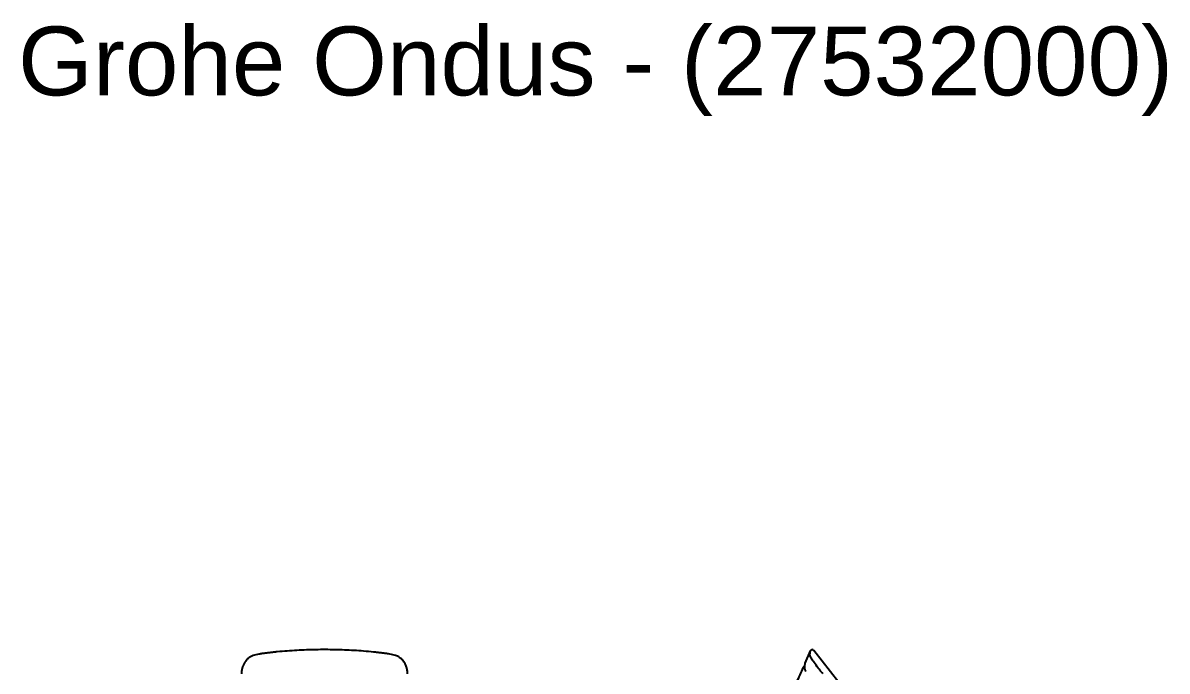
# Model space of a CAD drawing. Header units: millimetres. Extents: x -60 to 7633, y -2614 to 2146.
# Drawn here: x 1270.7 to 1603, y -757.3 to -568.9 of the extents above; entities that cross this region are included whole.
import ezdxf
from ezdxf.enums import TextEntityAlignment as Align

# ---------------------------------------------------------------- set-up
doc = ezdxf.new("R2010")
doc.units = ezdxf.units.MM
doc.layers.get('0').update_dxf_attribs({"color": 250})
doc.styles.add('SEACAD_arial_ttf', font='arial.ttf')

msp = doc.modelspace()

# ---------------------------------------------------------------- linework, layer by layer
at = {"linetype": 'Continuous'}
for p, q in [((1499.34, -751.37), (1497.75, -754.99)), ((1507.6, -760.54), (1500.34, -751.25))]:
    msp.add_line(p, q, dxfattribs=at)
for centre, radius, start, end in [((1499.88, -751.6), 0.583, 37.9999, 156.1906), ((1497.53, -756.25), 0.3, 61.7053, 157.0191), ((1498.03, -755.11), 0.3, 156.347, 170.9298), ((1498.03, -755.11), 0.3, 170.9298, 174.5287)]:
    msp.add_arc(centre, radius, start, end, dxfattribs=at)
for points, knots in [([(1382.33, -758.03), (1382.34, -757.83), (1382.35, -757.51), (1382.3, -757.05), (1382.24, -756.69), (1382.16, -756.4), (1382.05, -756), (1381.84, -755.47), (1381.5, -754.83), (1381.07, -754.2), (1380.58, -753.68), (1380.09, -753.29), (1379.64, -753.02), (1379.12, -752.78), (1378.48, -752.57), (1377.67, -752.39), (1376.77, -752.25), (1375.76, -752.1), (1374.7, -751.96), (1373.61, -751.84), (1371.91, -751.66), (1369.64, -751.46), (1366.82, -751.26), (1364.04, -751.12), (1361.28, -751.04), (1358.52, -751.01), (1355.76, -751.03), (1353, -751.1), (1350.22, -751.23), (1347.39, -751.41), (1345.13, -751.61), (1343.45, -751.78), (1342.36, -751.9), (1341.28, -752.03), (1340.23, -752.17), (1339.25, -752.32), (1338.37, -752.48), (1337.7, -752.67), (1337.18, -752.87), (1336.77, -753.07), (1336.28, -753.38), (1335.76, -753.83), (1335.32, -754.36), (1335, -754.84), (1334.79, -755.23), (1334.63, -755.55), (1334.51, -755.84), (1334.41, -756.14), (1334.3, -756.51), (1334.21, -756.96), (1334.15, -757.48), (1334.16, -757.82), (1334.17, -758.03)], [0, 0, 0, 0, 0.011391, 0.020714, 0.028051, 0.034261, 0.040201, 0.05415, 0.06878, 0.083777, 0.099075, 0.109395, 0.118878, 0.127297, 0.140375, 0.15483, 0.170971, 0.18899, 0.208623, 0.228086, 0.247206, 0.299026, 0.34875, 0.397531, 0.446453, 0.495268, 0.543897, 0.592546, 0.64173, 0.691515, 0.74302, 0.761979, 0.781233, 0.800782, 0.820039, 0.837451, 0.853212, 0.867253, 0.874735, 0.882883, 0.891901, 0.906566, 0.92149, 0.93133, 0.940196, 0.948087, 0.953098, 0.959538, 0.967416, 0.976789, 0.987657, 1, 1, 1, 1]), ([(1502.99, -758.03), (1502.85, -757.86), (1502.56, -757.51), (1502.11, -756.96), (1501.37, -756.01), (1500.52, -754.9), (1499.81, -753.84), (1499.4, -753.21), (1499.25, -752.81), (1499.25, -752.56), (1499.25, -752.35), (1499.28, -751.97), (1499.32, -751.56), (1499.34, -751.39), (1499.34, -751.37), (1499.34, -751.37)], [0, 0, 0, 0, 0.011629, 0.0241672, 0.0376065, 0.0769549, 0.1030341, 0.1218677, 0.1459564, 0.1774882, 0.2037186, 0.2293843, 0.3501633, 0.4711903, 0.4999777, 0.4999777, 0.4999777, 0.4999777]), ([(1497.25, -756.13), (1497.15, -756.36), (1496.46, -757.94), (1495.09, -761.11), (1493.3, -765.28), (1491.58, -769.36), (1489.94, -773.28), (1488.29, -777.28), (1486.63, -781.35), (1484.98, -785.48), (1483.42, -789.45), (1481.86, -793.5), (1480.31, -797.62), (1478.77, -801.8), (1477.33, -805.8), (1475.99, -809.65), (1474.73, -813.34), (1473.49, -817.11), (1472.26, -820.96), (1471.05, -824.88), (1469.94, -828.64), (1468.91, -832.26), (1467.96, -835.72), (1467.09, -839.04), (1466.29, -842.23), (1465.54, -845.32), (1464.75, -848.74), (1463.93, -852.47), (1463.1, -856.49), (1462.35, -860.36), (1461.67, -864.09), (1461.05, -867.7), (1460.49, -871.18), (1459.97, -874.56), (1459.46, -878.09), (1458.96, -881.76), (1458.49, -885.57), (1458.06, -889.22), (1457.67, -892.72), (1457.33, -896.08), (1457.02, -899.29), (1456.75, -902.37), (1456.5, -905.32), (1456.31, -907.72), (1456.16, -909.61), (1456.06, -911), (1455.96, -912.36), (1455.87, -913.72), (1455.77, -915.14), (1455.66, -916.79), (1455.54, -918.71), (1455.41, -920.92), (1455.27, -923.31), (1455.13, -925.87), (1454.99, -928.58), (1454.85, -931.42), (1454.71, -934.37), (1454.57, -937.42), (1454.42, -940.87), (1454.27, -944.69), (1454.11, -948.84), (1453.96, -952.99), (1453.83, -956.79), (1453.72, -960.18), (1453.62, -963.14), (1453.54, -965.93), (1453.48, -968.44), (1453.42, -970.66), (1453.38, -972.59), (1453.34, -974.34), (1453.32, -975.92), (1453.3, -977.34), (1453.29, -978.66), (1453.29, -979.87), (1453.29, -980.57), (1453.29, -980.94)], [0, 0, 0, 0, 0.002966, 0.023559, 0.043379, 0.062462, 0.080842, 0.098554, 0.118613, 0.137838, 0.156276, 0.173973, 0.194135, 0.213375, 0.231759, 0.249347, 0.266194, 0.282354, 0.300908, 0.31862, 0.335562, 0.3518, 0.367393, 0.382132, 0.396347, 0.41008, 0.423369, 0.441868, 0.459596, 0.476627, 0.493021, 0.50883, 0.524095, 0.538848, 0.553114, 0.570387, 0.586953, 0.602839, 0.618071, 0.632672, 0.646633, 0.660003, 0.672802, 0.685045, 0.691241, 0.697291, 0.703196, 0.708958, 0.714975, 0.721611, 0.730367, 0.739953, 0.750333, 0.761459, 0.773282, 0.785516, 0.798302, 0.81157, 0.825236, 0.843055, 0.861136, 0.879203, 0.896929, 0.910388, 0.923252, 0.935367, 0.946598, 0.955797, 0.96417, 0.971718, 0.978488, 0.98459, 0.990208, 0.995613, 1, 1, 1, 1]), ([(1497.73, -755.06), (1497.73, -755.06), (1497.73, -755.07), (1497.72, -755.12), (1497.71, -755.22), (1497.7, -755.38), (1497.69, -755.58), (1497.67, -755.86), (1497.67, -756.07), (1497.65, -756.27), (1497.66, -756.44), (1497.69, -756.62), (1497.74, -756.78), (1497.8, -756.95), (1497.86, -757.1), (1497.92, -757.2), (1497.94, -757.24)], [0, 0, 0, 0, 0.069784, 0.17758, 0.306877, 0.43363, 0.557409, 0.678332, 0.796481, 0.838428, 0.882658, 0.92055, 0.945415, 0.967484, 0.989407, 1, 1, 1, 1])]:
    msp.add_open_spline(points, degree=3, knots=knots, dxfattribs=at)

# ---------------------------------------------------------------- texts
at = {"style": 'SEACAD_arial_ttf'}
msp.add_text('Grohe Ondus - (27532000)', height=20, dxfattribs=at).set_placement((1269.26, -569.94), align=Align.TOP_LEFT)

doc.saveas('drawing.dxf')
